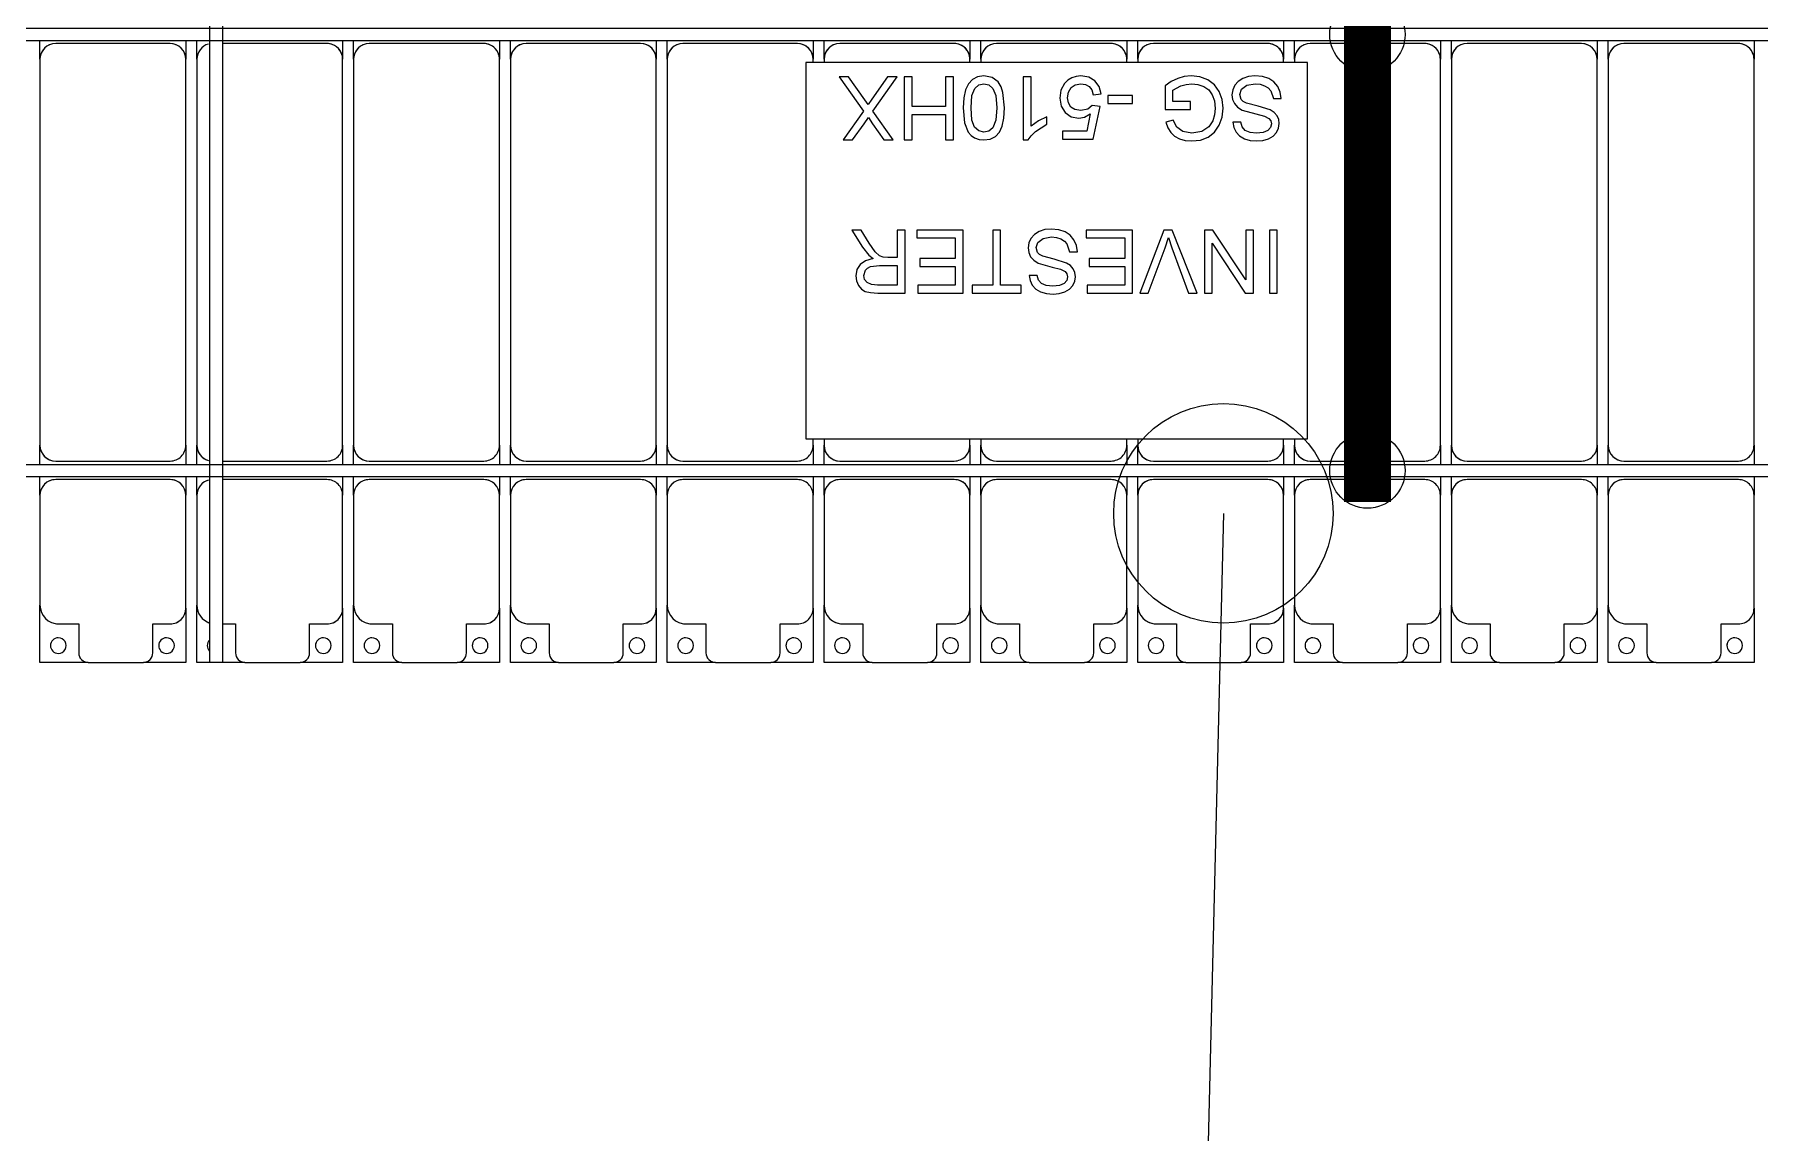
# Model space of a CAD drawing. Header units: millimetres. Extents: x -178706 to 107777, y -87310 to 933.
# Drawn here: x -149141 to -143641, y -81285 to -77786 of the extents above; entities that cross this region are included whole.
import ezdxf

# ---------------------------------------------------------------- set-up
doc = ezdxf.new("R2010")
doc.units = ezdxf.units.MM
doc.layers.add('A-GENM', color=13, linetype='Continuous', lineweight=9)
doc.layers.add('S-BEAM', color=12, linetype='Continuous', lineweight=9)
for name, color, linetype in [('GC-BICH NEO', 6, 'Continuous'), ('GC-DAY NEO', 5, 'Continuous'), ('GC-HOP 40x60 GIA CUONG', 1, 'Continuous')]:
    doc.layers.add(name, color=color, linetype=linetype)

# ---------------------------------------------------------------- blocks, each defined once
blk = doc.blocks.new('Dải phao đi lại kèm đỡ invester - DẢI PHAO ĐI LẠI-19658-BỐ TRÍ KHUNG KẾT CẤU BÈ PIN 04')
at = {"layer": 'A-GENM', "color": 7}
for p, q in [((21758.4, 610.3), (21758.4, 668.9)), ((22173.4, 660.3), (21808.4, 660.3)), ((22223.4, 668.9), (22223.4, 610.3)), ((22258.4, 610.3), (22258.4, 668.9)), ((22673.4, 660.3), (22340, 660.3)), ((22723.4, 668.9), (22723.4, 610.3)), ((22758.4, 610.3), (22758.4, 668.9)), ((23173.4, 660.3), (22808.4, 660.3)), ((23223.4, 668.9), (23223.4, 610.3)), ((23258.4, 610.3), (23258.4, 668.9)), ((23673.4, 660.3), (23308.4, 660.3)), ((23723.4, 668.9), (23723.4, 610.3)), ((23758.4, 610.3), (23758.4, 668.9)), ((24173.4, 660.3), (23808.4, 660.3)), ((24223.4, 668.9), (24223.4, 610.3)), ((24258.4, 610.3), (24258.4, 668.9)), ((24673.4, 660.3), (24308.4, 660.3)), ((24723.4, 668.9), (24723.4, 610.3)), ((24758.4, 610.3), (24758.4, 668.9)), ((25173.4, 660.3), (24808.4, 660.3)), ((25223.4, 668.9), (25223.4, 610.3)), ((25258.4, 610.3), (25258.4, 668.9)), ((25673.4, 660.3), (25308.4, 660.3)), ((25723.4, 668.9), (25723.4, 610.3)), ((25758.4, 610.3), (25758.4, 668.9)), ((26173.4, 660.3), (25808.4, 660.3)), ((26223.4, 668.9), (26223.4, 610.3)), ((26258.4, 610.3), (26258.4, 668.9)), ((26673.4, 660.3), (26308.4, 660.3)), ((26723.4, 668.9), (26723.4, 610.3)), ((26758.4, 610.3), (26758.4, 668.9)), ((27173.4, 660.3), (26808.4, 660.3)), ((27223.4, 668.9), (27223.4, 610.3)), ((21758.4, 610.3), (21758.4, -620.3)), ((22223.4, -620.3), (22223.4, 610.3)), ((22258.4, 610.3), (22258.4, -620.3)), ((22723.4, -620.3), (22723.4, 610.3)), ((22758.4, 610.3), (22758.4, -620.3)), ((23223.4, -620.3), (23223.4, 610.3)), ((23258.4, 610.3), (23258.4, -620.3)), ((23723.4, -620.3), (23723.4, 610.3)), ((23758.4, 610.3), (23758.4, -620.3)), ((24223.4, 600), (24223.4, 610.3)), ((24258.4, 610.3), (24258.4, 600)), ((24723.4, 600), (24723.4, 610.3)), ((24758.4, 610.3), (24758.4, 600)), ((25223.4, 600), (25223.4, 610.3)), ((25258.4, 610.3), (25258.4, 600)), ((25723.4, 600), (25723.4, 610.3)), ((25758.4, 610.3), (25758.4, 600)), ((26223.4, -620.3), (26223.4, 610.3)), ((26258.4, 610.3), (26258.4, -620.3)), ((26723.4, -620.3), (26723.4, 610.3)), ((26758.4, 610.3), (26758.4, -620.3)), ((27223.4, -620.3), (27223.4, 610.3)), ((24223.4, -620.3), (24223.4, -600)), ((24258.4, -600), (24258.4, -620.3)), ((24723.4, -620.3), (24723.4, -600)), ((24758.4, -600), (24758.4, -620.3)), ((25223.4, -620.3), (25223.4, -600)), ((25258.4, -600), (25258.4, -620.3)), ((25723.4, -620.3), (25723.4, -600)), ((25758.4, -600), (25758.4, -620.3)), ((21758.4, -681.1), (21758.4, -620.3)), ((22223.4, -620.3), (22223.4, -681.1)), ((22258.4, -681.1), (22258.4, -620.3)), ((22723.4, -620.3), (22723.4, -681.1)), ((22758.4, -681.1), (22758.4, -620.3)), ((23223.4, -620.3), (23223.4, -681.1)), ((23258.4, -681.1), (23258.4, -620.3)), ((23723.4, -620.3), (23723.4, -681.1)), ((23758.4, -681.1), (23758.4, -620.3)), ((24223.4, -620.3), (24223.4, -681.1)), ((24258.4, -681.1), (24258.4, -620.3)), ((24723.4, -620.3), (24723.4, -681.1)), ((24758.4, -681.1), (24758.4, -620.3)), ((25223.4, -620.3), (25223.4, -681.1)), ((25258.4, -681.1), (25258.4, -620.3)), ((25723.4, -620.3), (25723.4, -681.1)), ((25758.4, -681.1), (25758.4, -620.3)), ((26223.4, -620.3), (26223.4, -681.1)), ((26258.4, -681.1), (26258.4, -620.3)), ((26723.4, -620.3), (26723.4, -681.1)), ((26758.4, -681.1), (26758.4, -620.3)), ((27223.4, -620.3), (27223.4, -681.1)), ((21808.4, -670.3), (22173.4, -670.3)), ((22340, -670.3), (22673.4, -670.3)), ((22808.4, -670.3), (23173.4, -670.3)), ((23308.4, -670.3), (23673.4, -670.3)), ((23808.4, -670.3), (24173.4, -670.3)), ((24308.4, -670.3), (24673.4, -670.3)), ((24808.4, -670.3), (25173.4, -670.3)), ((25308.4, -670.3), (25673.4, -670.3)), ((25808.4, -670.3), (26173.4, -670.3)), ((26308.4, -670.3), (26673.4, -670.3)), ((26808.4, -670.3), (27173.4, -670.3)), ((21758.4, -779.7), (21758.4, -721.1)), ((22173.4, -729.7), (21808.4, -729.7)), ((22223.4, -721.1), (22223.4, -779.7)), ((22258.4, -779.7), (22258.4, -721.1)), ((22673.4, -729.7), (22340, -729.7)), ((22723.4, -721.1), (22723.4, -779.7)), ((22758.4, -779.7), (22758.4, -721.1)), ((23173.4, -729.7), (22808.4, -729.7)), ((23223.4, -721.1), (23223.4, -779.7)), ((23258.4, -779.7), (23258.4, -721.1)), ((23673.4, -729.7), (23308.4, -729.7)), ((23723.4, -721.1), (23723.4, -779.7)), ((23758.4, -779.7), (23758.4, -721.1)), ((24173.4, -729.7), (23808.4, -729.7)), ((24223.4, -721.1), (24223.4, -779.7)), ((24258.4, -779.7), (24258.4, -721.1)), ((24673.4, -729.7), (24308.4, -729.7)), ((24723.4, -721.1), (24723.4, -779.7)), ((24758.4, -779.7), (24758.4, -721.1)), ((25173.4, -729.7), (24808.4, -729.7)), ((25223.4, -721.1), (25223.4, -779.7)), ((25258.4, -779.7), (25258.4, -721.1)), ((25673.4, -729.7), (25308.4, -729.7)), ((25723.4, -721.1), (25723.4, -779.7)), ((25758.4, -779.7), (25758.4, -721.1)), ((26173.4, -729.7), (25808.4, -729.7)), ((26223.4, -721.1), (26223.4, -779.7)), ((26258.4, -779.7), (26258.4, -721.1)), ((26673.4, -729.7), (26308.4, -729.7)), ((26723.4, -721.1), (26723.4, -779.7)), ((26758.4, -779.7), (26758.4, -721.1)), ((27173.4, -729.7), (26808.4, -729.7)), ((27223.4, -721.1), (27223.4, -779.7)), ((21758.4, -779.7), (21758.4, -1129.7)), ((22223.4, -1139.7), (22223.4, -779.7)), ((22258.4, -779.7), (22258.4, -1129.7)), ((22723.4, -1139.7), (22723.4, -779.7)), ((22758.4, -779.7), (22758.4, -1129.7)), ((23223.4, -1139.7), (23223.4, -779.7)), ((23258.4, -779.7), (23258.4, -1129.7)), ((23723.4, -1139.7), (23723.4, -779.7)), ((23758.4, -779.7), (23758.4, -1129.7)), ((24223.4, -1139.7), (24223.4, -779.7)), ((24258.4, -779.7), (24258.4, -1129.7)), ((24723.4, -1139.7), (24723.4, -779.7)), ((24758.4, -779.7), (24758.4, -1129.7)), ((25223.4, -1139.7), (25223.4, -779.7)), ((25258.4, -779.7), (25258.4, -1129.7)), ((25723.4, -1139.7), (25723.4, -779.7)), ((25758.4, -779.7), (25758.4, -1129.7)), ((26223.4, -1139.7), (26223.4, -779.7)), ((26258.4, -779.7), (26258.4, -1129.7)), ((26723.4, -1139.7), (26723.4, -779.7)), ((26758.4, -779.7), (26758.4, -1129.7)), ((27223.4, -1139.7), (27223.4, -779.7)), ((21758.4, -1312.2), (21758.4, -1129.7)), ((22223.4, -1139.7), (22223.4, -1312.2)), ((22258.4, -1312.2), (22258.4, -1129.7)), ((22723.4, -1139.7), (22723.4, -1312.2)), ((22758.4, -1312.2), (22758.4, -1129.7)), ((23223.4, -1139.7), (23223.4, -1312.2)), ((23258.4, -1312.2), (23258.4, -1129.7)), ((23723.4, -1139.7), (23723.4, -1312.2)), ((23758.4, -1312.2), (23758.4, -1129.7)), ((24223.4, -1139.7), (24223.4, -1312.2)), ((24258.4, -1312.2), (24258.4, -1129.7)), ((24723.4, -1139.7), (24723.4, -1312.2)), ((24758.4, -1312.2), (24758.4, -1129.7)), ((25223.4, -1139.7), (25223.4, -1312.2)), ((25258.4, -1312.2), (25258.4, -1129.7)), ((25723.4, -1139.7), (25723.4, -1312.2)), ((25758.4, -1312.2), (25758.4, -1129.7)), ((26223.4, -1139.7), (26223.4, -1312.2)), ((26258.4, -1312.2), (26258.4, -1129.7)), ((26723.4, -1139.7), (26723.4, -1312.2)), ((26758.4, -1312.2), (26758.4, -1129.7)), ((27223.4, -1139.7), (27223.4, -1312.2)), ((21818.4, -1189.7), (21881.8, -1189.7)), ((21881.8, -1189.7), (21881.8, -1282.2)), ((22118.2, -1282.2), (22118.2, -1189.7)), ((22118.2, -1189.7), (22173.4, -1189.7)), ((22340, -1189.7), (22381.8, -1189.7)), ((22381.8, -1189.7), (22381.8, -1282.2)), ((22618.2, -1282.2), (22618.2, -1189.7)), ((22618.2, -1189.7), (22673.4, -1189.7)), ((22818.4, -1189.7), (22881.8, -1189.7)), ((22881.8, -1189.7), (22881.8, -1282.2)), ((23118.2, -1282.2), (23118.2, -1189.7)), ((23118.2, -1189.7), (23173.4, -1189.7)), ((23318.4, -1189.7), (23381.8, -1189.7)), ((23381.8, -1189.7), (23381.8, -1282.2)), ((23618.2, -1282.2), (23618.2, -1189.7)), ((23618.2, -1189.7), (23673.4, -1189.7)), ((23818.4, -1189.7), (23881.8, -1189.7)), ((23881.8, -1189.7), (23881.8, -1282.2)), ((24118.2, -1282.2), (24118.2, -1189.7)), ((24118.2, -1189.7), (24173.4, -1189.7)), ((24318.4, -1189.7), (24381.8, -1189.7)), ((24381.8, -1189.7), (24381.8, -1282.2)), ((24618.2, -1282.2), (24618.2, -1189.7)), ((24618.2, -1189.7), (24673.4, -1189.7)), ((24818.4, -1189.7), (24881.8, -1189.7)), ((24881.8, -1189.7), (24881.8, -1282.2)), ((25118.2, -1282.2), (25118.2, -1189.7)), ((25118.2, -1189.7), (25173.4, -1189.7)), ((25318.4, -1189.7), (25381.8, -1189.7)), ((25381.8, -1189.7), (25381.8, -1282.2)), ((25618.2, -1282.2), (25618.2, -1189.7)), ((25618.2, -1189.7), (25673.4, -1189.7)), ((25818.4, -1189.7), (25881.8, -1189.7)), ((25881.8, -1189.7), (25881.8, -1282.2)), ((26118.2, -1282.2), (26118.2, -1189.7)), ((26118.2, -1189.7), (26173.4, -1189.7)), ((26318.4, -1189.7), (26381.8, -1189.7)), ((26381.8, -1189.7), (26381.8, -1282.2)), ((26618.2, -1282.2), (26618.2, -1189.7)), ((26618.2, -1189.7), (26673.4, -1189.7)), ((26818.4, -1189.7), (26881.8, -1189.7)), ((26881.8, -1189.7), (26881.8, -1282.2)), ((27118.2, -1282.2), (27118.2, -1189.7)), ((27118.2, -1189.7), (27173.4, -1189.7)), ((21911.8, -1312.2), (21758.4, -1312.2)), ((21911.8, -1312.2), (22088.2, -1312.2)), ((22223.4, -1312.2), (22088.2, -1312.2)), ((22300, -1312.2), (22258.4, -1312.2)), ((22411.8, -1312.2), (22340, -1312.2)), ((22411.8, -1312.2), (22588.2, -1312.2)), ((22723.4, -1312.2), (22588.2, -1312.2)), ((22911.8, -1312.2), (22758.4, -1312.2)), ((22911.8, -1312.2), (23088.2, -1312.2)), ((23223.4, -1312.2), (23088.2, -1312.2)), ((23411.8, -1312.2), (23258.4, -1312.2)), ((23411.8, -1312.2), (23588.2, -1312.2)), ((23723.4, -1312.2), (23588.2, -1312.2)), ((23911.8, -1312.2), (23758.4, -1312.2)), ((23911.8, -1312.2), (24088.2, -1312.2)), ((24223.4, -1312.2), (24088.2, -1312.2)), ((24411.8, -1312.2), (24258.4, -1312.2)), ((24411.8, -1312.2), (24588.2, -1312.2)), ((24723.4, -1312.2), (24588.2, -1312.2)), ((24911.8, -1312.2), (24758.4, -1312.2)), ((24911.8, -1312.2), (25088.2, -1312.2)), ((25223.4, -1312.2), (25088.2, -1312.2)), ((25411.8, -1312.2), (25258.4, -1312.2)), ((25411.8, -1312.2), (25588.2, -1312.2)), ((25723.4, -1312.2), (25588.2, -1312.2)), ((25911.8, -1312.2), (25758.4, -1312.2)), ((25911.8, -1312.2), (26088.2, -1312.2)), ((26223.4, -1312.2), (26088.2, -1312.2)), ((26411.8, -1312.2), (26258.4, -1312.2)), ((26411.8, -1312.2), (26588.2, -1312.2)), ((26723.4, -1312.2), (26588.2, -1312.2)), ((26911.8, -1312.2), (26758.4, -1312.2)), ((26911.8, -1312.2), (27088.2, -1312.2)), ((27223.4, -1312.2), (27088.2, -1312.2))]:
    blk.add_line(p, q, dxfattribs=at)
for centre, radius, start, end in [((21808.4, 610.3), 50, 90, 180), ((22173.4, 610.3), 50, 0, 90), ((22173.4, 610.3), 50, 15, 90), ((22673.4, 610.3), 50, 360, 90), ((22673.4, 610.3), 50, 15, 90), ((22808.4, 610.3), 50, 90, 180), ((23173.4, 610.3), 50, 360, 90), ((23173.4, 610.3), 50, 15, 90), ((23308.4, 610.3), 50, 90, 180), ((23673.4, 610.3), 50, 0, 90), ((23673.4, 610.3), 50, 15, 90), ((23808.4, 610.3), 50, 90, 180), ((24173.4, 610.3), 50, 0, 90), ((24173.4, 610.3), 50, 15, 90), ((24308.4, 610.3), 50, 90, 180), ((24673.4, 610.3), 50, 360, 90), ((24673.4, 610.3), 50, 15, 90), ((24808.4, 610.3), 50, 90, 180), ((25173.4, 610.3), 50, 360, 90), ((25173.4, 610.3), 50, 15, 90), ((25308.4, 610.3), 50, 90, 180), ((25673.4, 610.3), 50, 360, 90), ((25673.4, 610.3), 50, 15, 90), ((25808.4, 610.3), 50, 90, 180), ((26173.4, 610.3), 50, 360, 90), ((26173.4, 610.3), 50, 15, 90), ((26308.4, 610.3), 50, 90, 180), ((26673.4, 610.3), 50, 0, 90), ((26673.4, 610.3), 50, 15, 90), ((26808.4, 610.3), 50, 90, 180), ((27173.4, 610.3), 50, 360, 90), ((27173.4, 610.3), 50, 15, 90), ((21808.4, 610.3), 50, 105, 180), ((22308.4, 610.3), 50, 105, 180), ((22308.4, 610.3), 50, 105, 180), ((22808.4, 610.3), 50, 105, 180), ((23308.4, 610.3), 50, 105, 180), ((23808.4, 610.3), 50, 105, 180), ((24308.4, 610.3), 50, 105, 180), ((24808.4, 610.3), 50, 105, 180), ((25308.4, 610.3), 50, 105, 180), ((25808.4, 610.3), 50, 105, 180), ((26308.4, 610.3), 50, 105, 180), ((26808.4, 610.3), 50, 105, 180), ((21808.4, -620.3), 50, 180, 270), ((21808.4, -620.3), 50, 195, 270), ((22173.4, -620.3), 50, 270, 0), ((22173.4, -620.3), 50, 270, 0), ((22308.4, -620.3), 50, 180, 255), ((22308.4, -620.3), 50, 195, 255), ((22673.4, -620.3), 50, 270, 0), ((22673.4, -620.3), 50, 270, 0), ((22808.4, -620.3), 50, 180, 270), ((22808.4, -620.3), 50, 195, 270), ((23173.4, -620.3), 50, 270, 0), ((23173.4, -620.3), 50, 270, 0), ((23308.4, -620.3), 50, 180, 270), ((23308.4, -620.3), 50, 195, 270), ((23673.4, -620.3), 50, 270, 0), ((23673.4, -620.3), 50, 270, 0), ((23808.4, -620.3), 50, 180, 270), ((23808.4, -620.3), 50, 195, 270), ((24173.4, -620.3), 50, 270, 0), ((24173.4, -620.3), 50, 270, 0), ((24308.4, -620.3), 50, 180, 270), ((24308.4, -620.3), 50, 195, 270), ((24673.4, -620.3), 50, 270, 0), ((24673.4, -620.3), 50, 270, 0), ((24808.4, -620.3), 50, 180, 270), ((24808.4, -620.3), 50, 195, 270), ((25173.4, -620.3), 50, 270, 0), ((25173.4, -620.3), 50, 270, 0), ((25308.4, -620.3), 50, 180, 270), ((25308.4, -620.3), 50, 195, 270), ((25673.4, -620.3), 50, 270, 0), ((25673.4, -620.3), 50, 270, 0), ((25808.4, -620.3), 50, 180, 270), ((25808.4, -620.3), 50, 195, 270), ((26173.4, -620.3), 50, 270, 0), ((26173.4, -620.3), 50, 270, 0), ((26308.4, -620.3), 50, 180, 270), ((26308.4, -620.3), 50, 195, 270), ((26673.4, -620.3), 50, 270, 0), ((26673.4, -620.3), 50, 270, 0), ((26808.4, -620.3), 50, 180, 270), ((26808.4, -620.3), 50, 195, 270), ((27173.4, -620.3), 50, 270, 0), ((27173.4, -620.3), 50, 270, 0), ((21808.4, -779.7), 50, 90, 180), ((21808.4, -779.7), 50, 90, 135), ((22173.4, -779.7), 50, 0, 90), ((22173.4, -779.7), 50, 45, 90), ((22308.4, -779.7), 50, 105, 180), ((22308.4, -779.7), 50, 105, 135), ((22673.4, -779.7), 50, 360, 90), ((22673.4, -779.7), 50, 45, 90), ((22808.4, -779.7), 50, 90, 180), ((22808.4, -779.7), 50, 90, 135), ((23173.4, -779.7), 50, 0, 90), ((23173.4, -779.7), 50, 45, 90), ((23308.4, -779.7), 50, 90, 180), ((23308.4, -779.7), 50, 90, 135), ((23673.4, -779.7), 50, 360, 90), ((23673.4, -779.7), 50, 45, 90), ((23808.4, -779.7), 50, 90, 180), ((23808.4, -779.7), 50, 90, 135), ((24173.4, -779.7), 50, 360, 90), ((24173.4, -779.7), 50, 45, 90), ((24308.4, -779.7), 50, 90, 180), ((24308.4, -779.7), 50, 90, 135), ((24673.4, -779.7), 50, 0, 90), ((24673.4, -779.7), 50, 45, 90), ((24808.4, -779.7), 50, 90, 180), ((24808.4, -779.7), 50, 90, 135), ((25173.4, -779.7), 50, 0, 90), ((25173.4, -779.7), 50, 45, 90), ((25308.4, -779.7), 50, 90, 180), ((25308.4, -779.7), 50, 90, 135), ((25673.4, -779.7), 50, 0, 90), ((25673.4, -779.7), 50, 45, 90), ((25808.4, -779.7), 50, 90, 180), ((25808.4, -779.7), 50, 90, 135), ((26173.4, -779.7), 50, 360, 90), ((26173.4, -779.7), 50, 45, 90), ((26308.4, -779.7), 50, 90, 180), ((26308.4, -779.7), 50, 90, 135), ((26673.4, -779.7), 50, 360, 90), ((26673.4, -779.7), 50, 45, 90), ((26808.4, -779.7), 50, 90, 180), ((26808.4, -779.7), 50, 90, 135), ((27173.4, -779.7), 50, 360, 90), ((27173.4, -779.7), 50, 45, 90), ((21818.4, -1129.7), 60, 180, 270), ((22173.4, -1139.7), 50, 270, 360), ((22318.4, -1129.7), 60, 180, 252.0033), ((22673.4, -1139.7), 50, 270, 360), ((22818.4, -1129.7), 60, 180, 270), ((23173.4, -1139.7), 50, 270, 360), ((23318.4, -1129.7), 60, 180, 270), ((23673.4, -1139.7), 50, 270, 360), ((23818.4, -1129.7), 60, 180, 270), ((24173.4, -1139.7), 50, 270, 0), ((24318.4, -1129.7), 60, 180, 270), ((24673.4, -1139.7), 50, 270, 0), ((24818.4, -1129.7), 60, 180, 270), ((25173.4, -1139.7), 50, 270, 360), ((25318.4, -1129.7), 60, 180, 270), ((25673.4, -1139.7), 50, 270, 360), ((25818.4, -1129.7), 60, 180, 270), ((26173.4, -1139.7), 50, 270, 360), ((26318.4, -1129.7), 60, 180, 270), ((26673.4, -1139.7), 50, 270, 0), ((26818.4, -1129.7), 60, 180, 270), ((27173.4, -1139.7), 50, 270, 0), ((21818.4, -1129.7), 60, 240, 270), ((22173.4, -1139.7), 50, 270, 315), ((22318.4, -1129.7), 60, 240, 252.0033), ((22673.4, -1139.7), 50, 270, 315), ((22818.4, -1129.7), 60, 240, 270), ((23173.4, -1139.7), 50, 270, 315), ((23318.4, -1129.7), 60, 240, 270), ((23673.4, -1139.7), 50, 270, 315), ((23818.4, -1129.7), 60, 240, 270), ((24173.4, -1139.7), 50, 270, 315), ((24318.4, -1129.7), 60, 240, 270), ((24673.4, -1139.7), 50, 270, 315), ((24818.4, -1129.7), 60, 240, 270), ((25173.4, -1139.7), 50, 270, 315), ((25318.4, -1129.7), 60, 240, 270), ((25673.4, -1139.7), 50, 270, 315), ((25818.4, -1129.7), 60, 240, 270), ((26173.4, -1139.7), 50, 270, 315), ((26318.4, -1129.7), 60, 240, 270), ((26673.4, -1139.7), 50, 270, 315), ((26818.4, -1129.7), 60, 240, 270), ((27173.4, -1139.7), 50, 270, 315), ((21816.8, -1258.6), 25, 90, 270), ((21816.8, -1258.6), 25, 270, 90), ((22161.8, -1258.6), 25, 90, 270), ((22161.8, -1258.6), 25, 165, 180), ((22161.8, -1258.6), 25, 270, 90), ((22316.8, -1258.6), 25, 135, 225), ((22316.8, -1258.6), 25, 345, 15), ((22661.8, -1258.6), 25, 90, 270), ((22661.8, -1258.6), 25, 165, 180), ((22661.8, -1258.6), 25, 270, 90), ((22816.8, -1258.6), 25, 90, 270), ((22816.8, -1258.6), 25, 270, 90), ((23161.8, -1258.6), 25, 90, 270), ((23161.8, -1258.6), 25, 165, 180), ((23161.8, -1258.6), 25, 270, 90), ((23316.8, -1258.6), 25, 90, 270), ((23316.8, -1258.6), 25, 270, 90), ((23661.8, -1258.6), 25, 90, 270), ((23661.8, -1258.6), 25, 165, 180), ((23661.8, -1258.6), 25, 270, 90), ((23816.8, -1258.6), 25, 90, 270), ((23816.8, -1258.6), 25, 270, 90), ((24161.8, -1258.6), 25, 90, 270), ((24161.8, -1258.6), 25, 165, 180), ((24161.8, -1258.6), 25, 270, 90), ((24316.8, -1258.6), 25, 90, 270), ((24316.8, -1258.6), 25, 270, 90), ((24661.8, -1258.6), 25, 90, 270), ((24661.8, -1258.6), 25, 165, 180), ((24661.8, -1258.6), 25, 270, 90), ((24816.8, -1258.6), 25, 90, 270), ((24816.8, -1258.6), 25, 270, 90), ((25161.8, -1258.6), 25, 90, 270), ((25161.8, -1258.6), 25, 165, 180), ((25161.8, -1258.6), 25, 270, 90), ((25316.8, -1258.6), 25, 90, 270), ((25316.8, -1258.6), 25, 270, 90), ((25661.8, -1258.6), 25, 90, 270), ((25661.8, -1258.6), 25, 165, 180), ((25661.8, -1258.6), 25, 270, 90), ((25816.8, -1258.6), 25, 90, 270), ((25816.8, -1258.6), 25, 270, 90), ((26161.8, -1258.6), 25, 90, 270), ((26161.8, -1258.6), 25, 165, 180), ((26161.8, -1258.6), 25, 270, 90), ((26316.8, -1258.6), 25, 90, 270), ((26316.8, -1258.6), 25, 270, 90), ((26661.8, -1258.6), 25, 90, 270), ((26661.8, -1258.6), 25, 165, 180), ((26661.8, -1258.6), 25, 270, 90), ((26816.8, -1258.6), 25, 90, 270), ((26816.8, -1258.6), 25, 270, 90), ((27161.8, -1258.6), 25, 90, 270), ((27161.8, -1258.6), 25, 165, 180), ((27161.8, -1258.6), 25, 270, 90), ((21911.8, -1282.2), 30, 180, 270), ((21911.8, -1282.2), 30, 210, 270), ((22088.2, -1282.2), 30, 270, 360), ((22088.2, -1282.2), 30, 270, 330), ((22411.8, -1282.2), 30, 180, 270), ((22411.8, -1282.2), 30, 210, 270), ((22588.2, -1282.2), 30, 270, 360), ((22588.2, -1282.2), 30, 270, 330), ((22911.8, -1282.2), 30, 180, 270), ((22911.8, -1282.2), 30, 210, 270), ((23088.2, -1282.2), 30, 270, 0), ((23088.2, -1282.2), 30, 270, 330), ((23411.8, -1282.2), 30, 180, 270), ((23411.8, -1282.2), 30, 210, 270), ((23588.2, -1282.2), 30, 270, 360), ((23588.2, -1282.2), 30, 270, 330), ((23911.8, -1282.2), 30, 180, 270), ((23911.8, -1282.2), 30, 210, 270), ((24088.2, -1282.2), 30, 270, 0), ((24088.2, -1282.2), 30, 270, 330), ((24411.8, -1282.2), 30, 180, 270), ((24411.8, -1282.2), 30, 211.6134, 270), ((24588.2, -1282.2), 30, 270, 0), ((24588.2, -1282.2), 30, 270, 330), ((24911.8, -1282.2), 30, 180, 270), ((24911.8, -1282.2), 30, 210, 270), ((25088.2, -1282.2), 30, 270, 360), ((25088.2, -1282.2), 30, 270, 330), ((25411.8, -1282.2), 30, 180, 270), ((25411.8, -1282.2), 30, 210, 270), ((25588.2, -1282.2), 30, 270, 0), ((25588.2, -1282.2), 30, 270, 330), ((25911.8, -1282.2), 30, 180, 270), ((25911.8, -1282.2), 30, 210, 270), ((26088.2, -1282.2), 30, 270, 0), ((26088.2, -1282.2), 30, 270, 330), ((26411.8, -1282.2), 30, 180, 270), ((26411.8, -1282.2), 30, 210, 270), ((26588.2, -1282.2), 30, 270, 0), ((26588.2, -1282.2), 30, 270, 330), ((26911.8, -1282.2), 30, 180, 270), ((26911.8, -1282.2), 30, 210, 270), ((27088.2, -1282.2), 30, 270, 0), ((27088.2, -1282.2), 30, 270, 330)]:
    blk.add_arc(centre, radius, start, end, dxfattribs=at)
blk = doc.blocks.new('Dầm C52 - Dầm C52-22346-BỐ TRÍ KHUNG KẾT CẤU BÈ PIN 04')
at = {"layer": 'S-BEAM', "color": 1}
for p, q in [((-87623.4, 20), (87623.4, 20)), ((87623.4, -20), (-87623.4, -20))]:
    blk.add_line(p, q, dxfattribs=at)
blk = doc.blocks.new('Dầm C52 - Hộp 40x60-15957-BỐ TRÍ KHUNG KẾT CẤU BÈ PIN 04')
at = {"layer": 'S-BEAM', "color": 3, "lineweight": 25}
for p, q in [((-37160, -20), (-37160, 20)), ((-37160, 20), (37160, 20)), ((37160, -20), (-37160, -20))]:
    blk.add_line(p, q, dxfattribs=at)
blk = doc.blocks.new('Invester - SG -510HX-16694-BỐ TRÍ KHUNG KẾT CẤU BÈ PIN 04')
at = {"layer": 'A-GENM', "color": 7}
for p, q in [((800, 600), (-800, 600)), ((-800, 600), (-800, -600)), ((800, -600), (800, 600)), ((-678.2, 135.1), (-703.4, 135.1)), ((-703.4, 135.1), (-703.4, -65.8)), ((-678.2, -65.8), (-678.2, 135.1)), ((-601.1, 135.1), (-628, 135.1)), ((-628, 135.1), (-628, -65.8)), ((-496.2, -24.1), (-601.1, 135.1)), ((-471, 135.1), (-496.2, 135.1)), ((-496.2, 135.1), (-496.2, -24.1)), ((-471, -65.8), (-471, 135.1)), ((-420.8, 135.1), (-447.7, 135.1)), ((-447.7, 135.1), (-367.8, -65.8)), ((-367.3, -9.6), (-420.8, 135.1)), ((-292.1, 135.1), (-345.8, -9.6)), ((-341.9, -65.8), (-265.3, 135.1)), ((-265.3, 135.1), (-292.1, 135.1)), ((-97.5, 135.1), (-241.9, 135.1)), ((-241.9, 135.1), (-241.9, -65.8)), ((-97.5, 110), (-97.5, 135.1)), ((-51.1, 111.3), (-57.6, 97.6)), ((-40.4, 123), (-51.1, 111.3)), ((-25.7, 131.4), (-40.4, 123)), ((-8, 136.5), (-25.7, 131.4)), ((-23.4, 104.5), (-8.8, 111)), ((-8.8, 111), (12.5, 113.1)), ((11.6, 138.2), (-8, 136.5)), ((32.8, 136.5), (11.6, 138.2)), ((12.5, 113.1), (33.4, 111)), ((51.3, 131.1), (32.8, 136.5)), ((33.4, 111), (48.4, 104.4)), ((66.5, 122.2), (51.3, 131.1)), ((77.8, 110), (66.5, 122.2)), ((84.9, 95.2), (77.8, 110)), ((269.8, 135.1), (112.9, 135.1)), ((112.9, 135.1), (112.9, 110)), ((269.8, 110), (269.8, 135.1)), ((442.5, 135.1), (298.1, 135.1)), ((298.1, 135.1), (298.1, -65.8)), ((442.5, 110), (442.5, 135.1)), ((569.9, 135.1), (483.3, 135.1)), ((483.3, 135.1), (483.3, -65.8)), ((593.1, 133.8), (569.9, 135.1)), ((610.1, 129.7), (593.1, 133.8)), ((622.4, 122.2), (610.1, 129.7)), ((632, 110.5), (622.4, 122.2)), ((638.2, 96), (632, 110.5)), ((-602.9, -65.8), (-602.9, 93.4)), ((-602.9, 93.4), (-497.9, -65.8)), ((-216.8, 50.3), (-216.8, 110)), ((-216.8, 110), (-97.5, 110)), ((-57.6, 97.6), (-59.8, 82.9)), ((-59.8, 82.9), (-58, 69.8)), ((-58, 69.8), (-52.8, 58)), ((-52.8, 58), (-43.9, 47.7)), ((-34.7, 83.7), (-31.9, 95)), ((-32.7, 74), (-34.7, 83.7)), ((-26.7, 66.2), (-32.7, 74)), ((-31.9, 95), (-23.4, 104.5)), ((-12.5, 59.3), (-26.7, 66.2)), ((14.3, 52.2), (-12.5, 59.3)), ((48.4, 104.4), (58, 93.6)), ((58, 93.6), (62.6, 78.6)), ((62.6, 78.6), (87.7, 78.6)), ((87.7, 78.6), (84.9, 95.2)), ((112.9, 110), (178.8, 110)), ((178.8, 110), (178.8, -65.8)), ((203.9, -65.8), (203.9, 110)), ((203.9, 110), (269.8, 110)), ((323.2, 50.3), (323.2, 110)), ((323.2, 110), (442.5, 110)), ((508.4, 47.2), (508.4, 110)), ((508.4, 110), (570.9, 110)), ((570.9, 110), (590.8, 107.8)), ((590.8, 107.8), (604.5, 101.3)), ((602.7, 55.4), (593.3, 50.8)), ((609.6, 62.1), (602.7, 55.4)), ((604.5, 101.3), (612.5, 91.4)), ((615.1, 79.2), (609.6, 62.1)), ((612.5, 91.4), (615.1, 79.2)), ((626.6, 43.9), (636.8, 60.3)), ((636.8, 60.3), (640.2, 80.1)), ((640.2, 80.1), (638.2, 96)), ((-103.8, 50.3), (-216.8, 50.3)), ((-216.8, -40.7), (-216.8, 25.2)), ((-216.8, 25.2), (-103.8, 25.2)), ((-103.8, 25.2), (-103.8, 50.3)), ((-66.1, 3.3), (-63.1, -17)), ((-41, 3.3), (-66.1, 3.3)), ((-43.9, 47.7), (-31.4, 39.3)), ((-32.9, -21.9), (-41, 3.3)), ((-31.4, 39.3), (8, 26.9)), ((8, 26.9), (44.5, 17.3)), ((58.8, 39.6), (14.3, 52.2)), ((44.5, 17.3), (55.2, 12.1)), ((55.2, 12.1), (61.6, 5.9)), ((73.1, 30.5), (58.8, 39.6)), ((61.6, 5.9), (65.8, -9.8)), ((83.1, 19.3), (73.1, 30.5)), ((88.9, 6), (83.1, 19.3)), ((90.9, -9.1), (88.9, 6)), ((436.2, 50.3), (323.2, 50.3)), ((323.2, -40.7), (323.2, 25.2)), ((323.2, 25.2), (436.2, 25.2)), ((436.2, 25.2), (436.2, 50.3)), ((564.6, 47.2), (508.4, 47.2)), ((508.4, -65.8), (508.4, 22.1)), ((508.4, 22.1), (538.7, 22.1)), ((538.7, 22.1), (553.3, 21.2)), ((553.3, 21.2), (565.2, 16.4)), ((593.3, 50.8), (564.6, 47.2)), ((565.2, 16.4), (578.5, 3.4)), ((578.5, 3.4), (597.4, -24.2)), ((584.6, 25.2), (609.3, 31.9)), ((598.9, 14.5), (584.6, 25.2)), ((619.2, -11.4), (598.9, 14.5)), ((609.3, 31.9), (626.6, 43.9)), ((-356.5, -42.3), (-367.3, -9.6)), ((-345.8, -9.6), (-356.5, -42.3)), ((-94.3, -40.7), (-216.8, -40.7)), ((-94.3, -65.8), (-94.3, -40.7)), ((-63.1, -17), (-55.2, -35.1)), ((-55.2, -35.1), (-43, -49.9)), ((-43, -49.9), (-26.9, -60.5)), ((-24.7, -30.8), (-32.9, -21.9)), ((-13.1, -37.8), (-24.7, -30.8)), ((1.1, -42.3), (-13.1, -37.8)), ((17, -43.8), (1.1, -42.3)), ((43.3, -39.2), (17, -43.8)), ((60.2, -26.6), (43.3, -39.2)), ((56, -61.1), (70.9, -51.7)), ((65.8, -9.8), (60.2, -26.6)), ((70.9, -51.7), (81.9, -39.2)), ((81.9, -39.2), (88.6, -24.6)), ((88.6, -24.6), (90.9, -9.1)), ((445.6, -40.7), (323.2, -40.7)), ((445.6, -65.8), (445.6, -40.7)), ((597.4, -24.2), (623.5, -65.8)), ((652.7, -65.8), (619.2, -11.4)), ((-703.4, -65.8), (-678.2, -65.8)), ((-628, -65.8), (-602.9, -65.8)), ((-497.9, -65.8), (-471, -65.8)), ((-367.8, -65.8), (-341.9, -65.8)), ((-241.9, -65.8), (-94.3, -65.8)), ((-26.9, -60.5), (-6.6, -66.8)), ((-6.6, -66.8), (18, -68.9)), ((18, -68.9), (38, -67)), ((38, -67), (56, -61.1)), ((178.8, -65.8), (203.9, -65.8)), ((298.1, -65.8), (445.6, -65.8)), ((483.3, -65.8), (508.4, -65.8)), ((623.5, -65.8), (652.7, -65.8)), ((-700.9, -376.6), (-707.5, -390.3)), ((-690.2, -364.9), (-700.9, -376.6)), ((-675.5, -356.5), (-690.2, -364.9)), ((-681.7, -392.9), (-673.2, -383.4)), ((-657.8, -351.4), (-675.5, -356.5)), ((-673.2, -383.4), (-658.6, -376.9)), ((-658.6, -376.9), (-637.3, -374.8)), ((-638.3, -349.7), (-657.8, -351.4)), ((-617.1, -351.4), (-638.3, -349.7)), ((-637.3, -374.8), (-616.4, -376.9)), ((-598.5, -356.8), (-617.1, -351.4)), ((-616.4, -376.9), (-601.4, -383.5)), ((-601.4, -383.5), (-591.8, -394.3)), ((-583.3, -365.7), (-598.5, -356.8)), ((-572, -377.9), (-583.3, -365.7)), ((-564.9, -392.7), (-572, -377.9)), ((-503.5, -377.5), (-518.5, -399.6)), ((-483.3, -362), (-503.5, -377.5)), ((-484.8, -394.4), (-462.9, -380.2)), ((-458.6, -352.7), (-483.3, -362)), ((-462.9, -380.2), (-430.8, -374.8)), ((-430.4, -349.7), (-458.6, -352.7)), ((-430.8, -374.8), (-402.5, -379.8)), ((-409.7, -351.4), (-430.4, -349.7)), ((-391.1, -356.8), (-409.7, -351.4)), ((-402.5, -379.8), (-383, -393.2)), ((-375.4, -365.3), (-391.1, -356.8)), ((-363.6, -376.7), (-375.4, -365.3)), ((-354.8, -391.3), (-363.6, -376.7)), ((-116.3, -355.9), (-138.3, -459.5)), ((-19, -355.9), (-116.3, -355.9)), ((-106.8, -436.4), (-96, -381)), ((-96, -381), (-19, -381)), ((-19, -381), (-19, -355.9)), ((68, -379.5), (31.2, -403)), ((81.5, -365.9), (68, -379.5)), ((90.4, -352.8), (81.5, -365.9)), ((106.6, -352.8), (90.4, -352.8)), ((106.6, -553.7), (106.6, -352.8)), ((182.8, -377.5), (173.6, -397.1)), ((195.5, -363.7), (182.8, -377.5)), ((212, -355.5), (195.5, -363.7)), ((203.5, -391.3), (216.1, -381.3)), ((232.1, -352.8), (212, -355.5)), ((216.1, -381.3), (231.9, -377.9)), ((231.9, -377.9), (248.5, -381.7)), ((247.6, -354.4), (232.1, -352.8)), ((261.5, -359.3), (247.6, -354.4)), ((248.5, -381.7), (261.6, -393.2)), ((273.1, -367.2), (261.5, -359.3)), ((281.7, -377.9), (273.1, -367.2)), ((293.5, -407.7), (281.7, -377.9)), ((354.6, -352.8), (329.5, -352.8)), ((329.5, -352.8), (329.5, -553.7)), ((354.6, -434.4), (354.6, -352.8)), ((486.4, -352.8), (461.3, -352.8)), ((461.3, -352.8), (461.3, -434.4)), ((486.4, -553.7), (486.4, -352.8)), ((551, -352.8), (521, -352.8)), ((521, -352.8), (585.8, -444.2)), ((587.6, -404.3), (551, -352.8)), ((650.5, -352.8), (614.3, -403.9)), ((616.2, -444.6), (681.1, -352.8)), ((681.1, -352.8), (650.5, -352.8)), ((-707.5, -390.3), (-709.6, -405)), ((-709.6, -405), (-707.9, -418.1)), ((-707.9, -418.1), (-702.6, -429.9)), ((-702.6, -429.9), (-693.7, -440.2)), ((-684.5, -404.2), (-681.7, -392.9)), ((-682.5, -413.9), (-684.5, -404.2)), ((-676.5, -421.7), (-682.5, -413.9)), ((-662.3, -428.6), (-676.5, -421.7)), ((-635.5, -435.7), (-662.3, -428.6)), ((-591.1, -448.3), (-635.5, -435.7)), ((-591.8, -394.3), (-587.2, -409.3)), ((-587.2, -409.3), (-562.1, -409.3)), ((-562.1, -409.3), (-564.9, -392.7)), ((-527.6, -425.9), (-530.7, -454.2)), ((-518.5, -399.6), (-527.6, -425.9)), ((-505.6, -453.2), (-503.6, -432.7)), ((-503.6, -432.7), (-497.7, -413.8)), ((-497.7, -413.8), (-484.8, -394.4)), ((-383, -393.2), (-371.5, -416.4)), ((-371.5, -416.4), (-348.4, -409.9)), ((-348.4, -409.9), (-354.8, -391.3)), ((-88.9, -425.5), (-106.8, -436.4)), ((-70.1, -421.9), (-88.9, -425.5)), ((-46.6, -426.4), (-70.1, -421.9)), ((-27.1, -439.9), (-46.6, -426.4)), ((-14, -460.4), (-27.1, -439.9)), ((31.2, -403), (31.2, -426.8)), ((31.2, -426.8), (57.7, -414.1)), ((57.7, -414.1), (81.5, -397.1)), ((81.5, -397.1), (81.5, -553.7)), ((168.1, -422.7), (166.2, -454.9)), ((173.6, -397.1), (168.1, -422.7)), ((191.3, -454.8), (194.4, -415.8)), ((194.4, -415.8), (203.5, -391.3)), ((261.6, -393.2), (270.1, -416.2)), ((270.1, -416.2), (273, -454.8)), ((298.1, -454.9), (293.5, -407.7)), ((461.3, -434.4), (354.6, -434.4)), ((599.9, -424.4), (587.6, -404.3)), ((614.3, -403.9), (599.9, -424.4)), ((-715.9, -484.6), (-712.9, -504.9)), ((-690.8, -484.6), (-715.9, -484.6)), ((-693.7, -440.2), (-681.2, -448.6)), ((-682.7, -509.8), (-690.8, -484.6)), ((-681.2, -448.6), (-641.9, -461)), ((-641.9, -461), (-605.3, -470.6)), ((-605.3, -470.6), (-594.6, -475.8)), ((-594.6, -475.8), (-588.2, -482)), ((-576.8, -457.4), (-591.1, -448.3)), ((-588.2, -482), (-584.1, -497.7)), ((-566.8, -468.6), (-576.8, -457.4)), ((-560.9, -481.9), (-566.8, -468.6)), ((-558.9, -497), (-560.9, -481.9)), ((-530.7, -454.2), (-527.6, -482.3)), ((-527.6, -482.3), (-518.4, -507.6)), ((-503.2, -477.2), (-505.6, -453.2)), ((-496.1, -497), (-503.2, -477.2)), ((-345.5, -450.1), (-427.1, -450.1)), ((-427.1, -450.1), (-427.1, -475.2)), ((-427.1, -475.2), (-370.6, -475.2)), ((-370.6, -475.2), (-370.6, -511.5)), ((-345.5, -525.2), (-345.5, -450.1)), ((-163.4, -468.9), (-241.9, -468.9)), ((-241.9, -468.9), (-241.9, -494.1)), ((-241.9, -494.1), (-163.4, -494.1)), ((-163.4, -494.1), (-163.4, -468.9)), ((-138.3, -459.5), (-113.2, -462.7)), ((-113.2, -462.7), (-99.1, -451.3)), ((-99.1, -451.3), (-77, -447)), ((-77, -447), (-58.4, -449.7)), ((-58.4, -449.7), (-45.2, -457.9)), ((-45.2, -457.9), (-37.3, -470.8)), ((-34.7, -487.7), (-37.5, -505.7)), ((-37.3, -470.8), (-34.7, -487.7)), ((-9.6, -486.2), (-14, -460.4)), ((-13.5, -511.3), (-9.6, -486.2)), ((166.2, -454.9), (171.2, -503.7)), ((194.3, -494.3), (191.3, -454.8)), ((203.1, -517.2), (194.3, -494.3)), ((270, -494.3), (261.2, -517.1)), ((273, -454.8), (270, -494.3)), ((290.8, -512.4), (296.2, -486.8)), ((296.2, -486.8), (298.1, -454.9)), ((354.6, -553.7), (354.6, -459.5)), ((354.6, -459.5), (461.3, -459.5)), ((461.3, -459.5), (461.3, -553.7)), ((585.8, -444.2), (508.4, -553.7)), ((539, -553.7), (589.4, -482.4)), ((589.4, -482.4), (601.1, -465.9)), ((601.1, -465.9), (611.8, -481)), ((611.8, -481), (663.5, -553.7)), ((693.6, -553.7), (616.2, -444.6)), ((-712.9, -504.9), (-705.1, -523)), ((-705.1, -523), (-692.8, -537.8)), ((-692.8, -537.8), (-676.7, -548.4)), ((-674.6, -518.7), (-682.7, -509.8)), ((-676.7, -548.4), (-656.4, -554.7)), ((-662.9, -525.7), (-674.6, -518.7)), ((-648.7, -530.2), (-662.9, -525.7)), ((-632.8, -531.7), (-648.7, -530.2)), ((-606.6, -527.1), (-632.8, -531.7)), ((-611.8, -554.9), (-593.8, -549)), ((-589.6, -514.5), (-606.6, -527.1)), ((-593.8, -549), (-578.9, -539.6)), ((-584.1, -497.7), (-589.6, -514.5)), ((-578.9, -539.6), (-567.9, -527.1)), ((-567.9, -527.1), (-561.2, -512.5)), ((-561.2, -512.5), (-558.9, -497)), ((-518.4, -507.6), (-503.2, -528.8)), ((-503.2, -528.8), (-482, -544.2)), ((-484.6, -512.3), (-496.1, -497)), ((-468.7, -523.2), (-484.6, -512.3)), ((-482, -544.2), (-456.5, -553.7)), ((-450.1, -529.6), (-468.7, -523.2)), ((-430.4, -531.7), (-450.1, -529.6)), ((-413, -530.1), (-430.4, -531.7)), ((-396, -525.3), (-413, -530.1)), ((-406.8, -554.9), (-385.8, -548.9)), ((-370.6, -511.5), (-396, -525.3)), ((-385.8, -548.9), (-365.3, -539)), ((-365.3, -539), (-345.5, -525.2)), ((-116.3, -497.2), (-141.4, -500.3)), ((-141.4, -500.3), (-135.3, -523.4)), ((-135.3, -523.4), (-121.8, -541.4)), ((-121.8, -541.4), (-102.2, -553)), ((-111.7, -512.3), (-116.3, -497.2)), ((-103.7, -523.1), (-111.7, -512.3)), ((-92.2, -529.6), (-103.7, -523.1)), ((-77.4, -531.7), (-92.2, -529.6)), ((-59.4, -528.7), (-77.4, -531.7)), ((-45.9, -519.7), (-59.4, -528.7)), ((-47.9, -550.8), (-35.8, -543.3)), ((-37.5, -505.7), (-45.9, -519.7)), ((-35.8, -543.3), (-25.3, -532.8)), ((-25.3, -532.8), (-13.5, -511.3)), ((171.2, -503.7), (177.5, -522.6)), ((177.5, -522.6), (186.2, -537.7)), ((186.2, -537.7), (206.1, -552.1)), ((216.3, -528.1), (203.1, -517.2)), ((232.1, -531.7), (216.3, -528.1)), ((248, -528.1), (232.1, -531.7)), ((261.2, -517.1), (248, -528.1)), ((252.4, -554.1), (268.9, -545.8)), ((268.9, -545.8), (281.6, -532)), ((281.6, -532), (290.8, -512.4)), ((-800, -600), (800, -600)), ((-656.4, -554.7), (-631.8, -556.8)), ((-631.8, -556.8), (-611.8, -554.9)), ((-456.5, -553.7), (-428.4, -556.8)), ((-428.4, -556.8), (-406.8, -554.9)), ((-102.2, -553), (-77.5, -556.8)), ((-77.5, -556.8), (-61.9, -555.3)), ((-61.9, -555.3), (-47.9, -550.8)), ((81.5, -553.7), (106.6, -553.7)), ((206.1, -552.1), (232.1, -556.8)), ((232.1, -556.8), (252.4, -554.1)), ((329.5, -553.7), (354.6, -553.7)), ((461.3, -553.7), (486.4, -553.7)), ((508.4, -553.7), (539, -553.7)), ((663.5, -553.7), (693.6, -553.7))]:
    blk.add_line(p, q, dxfattribs=at)
blk = doc.blocks.new('HOBANMONG_BEPIN 4_rvt-1-BỐ TRÍ KHUNG KẾT CẤU BÈ PIN 04')
at = {"layer": 'A-GENM', "color": 3, "lineweight": 25}
for name, p, rotation in [('Dải phao đi lại kèm đỡ invester - DẢI PHAO ĐI LẠI-19658-BỐ TRÍ KHUNG KẾT CẤU BÈ PIN 04', (-170882.1, -78475), 0.0001043351917741), ('Invester - SG -510HX-16694-BỐ TRÍ KHUNG KẾT CẤU BÈ PIN 04', (-145882.1, -78474.9), 180.0001043386848)]:
    blk.add_blockref(name, p, dxfattribs=dict(at, rotation=rotation))
at = {"layer": 'S-BEAM', "color": 3, "lineweight": 25}
for name, p, rotation in [('Dầm C52 - Hộp 40x60-15957-BỐ TRÍ KHUNG KẾT CẤU BÈ PIN 04', (-148562.2, -42627), 90.00010434022374), ('Dầm C52 - Dầm C52-22346-BỐ TRÍ KHUNG KẾT CẤU BÈ PIN 04', (-83791.6, -77785.9), 180.0001043386848), ('Dầm C52 - Dầm C52-22346-BỐ TRÍ KHUNG KẾT CẤU BÈ PIN 04', (-83787.8, -79175.9), 180.0001043351917)]:
    blk.add_blockref(name, p, dxfattribs=dict(at, rotation=rotation))

msp = doc.modelspace()

# ---------------------------------------------------------------- linework, layer by layer
at = {"layer": 'GC-BICH NEO'}
msp.add_circle((-145350.4, -79312.1), 350, dxfattribs=at)
at = {"layer": 'GC-DAY NEO'}
msp.add_line((-145350.4, -79312.1), (-145542.8, -87309.8), dxfattribs=at)
at = {"layer": 'GC-HOP 40x60 GIA CUONG', "const_width": 150}
msp.add_lwpolyline([(-144891.3, -79275.9), (-144891.3, -64275.9)], dxfattribs=at)
at = {"layer": 'GC-HOP 40x60 GIA CUONG'}
for centre in [(-144891.3, -77785.9), (-144891.3, -79175.9)]:
    msp.add_circle(centre, 120, dxfattribs=at)

# ---------------------------------------------------------------- block references
at = {"lineweight": 5}
msp.add_blockref('HOBANMONG_BEPIN 4_rvt-1-BỐ TRÍ KHUNG KẾT CẤU BÈ PIN 04', (0, 0), dxfattribs=at)

doc.saveas('drawing.dxf')
